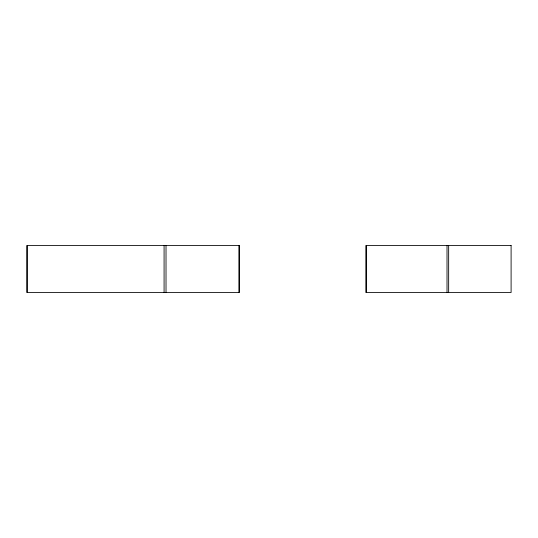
<?xml version="1.0" encoding="UTF-8"?>
<svg xmlns="http://www.w3.org/2000/svg" width="538" height="538" viewBox="0 0 538 538"><rect width="100%" height="100%" fill="white"/><g stroke="black" fill="none" stroke-linecap="round" stroke-linejoin="round"><path stroke-width="0.81" d="M448.652 245.503L448.652 292.497M447.011 245.503L447.011 292.497M366.486 245.503L366.486 292.497M366.445 245.503L366.432 292.497M239.114 245.503L239.114 292.497M166.02 245.503L166.02 292.497M164.083 245.503L164.083 292.497M27.196 245.503L27.196 292.497M239.188 245.503L26.9 245.503L26.9 292.497L239.188 292.497L239.188 245.503M511.1 245.503L365.847 245.503L365.847 292.497L511.1 292.497L511.1 245.503"/></g></svg>
